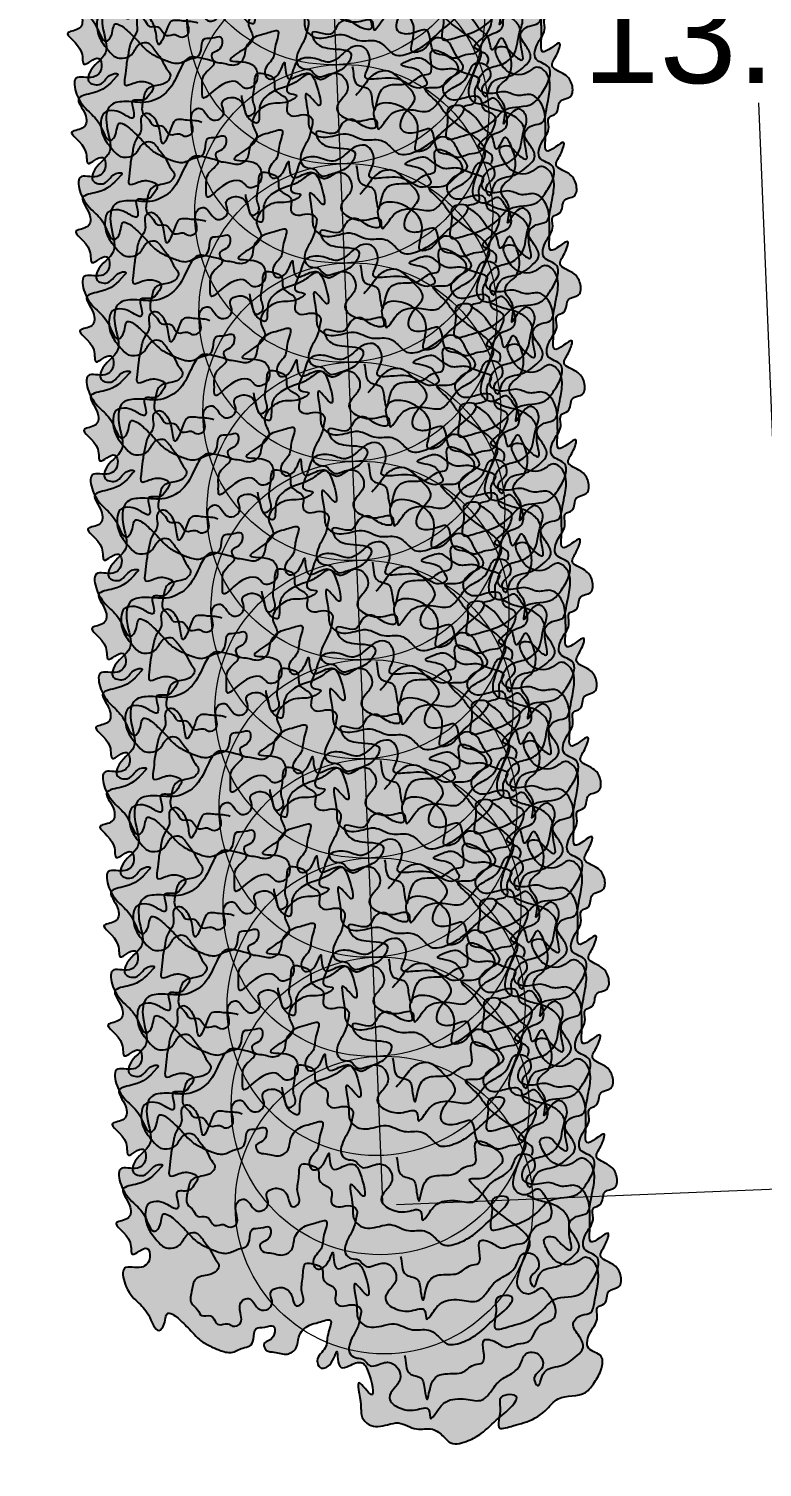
# Model space of a CAD drawing. Header units: metres. Extents: x 180 to 3220, y 13789 to 15035.
# Drawn here: x 741.6 to 745.29, y 14905.08 to 14912.33 of the extents above; entities that cross this region are included whole.
import ezdxf

# ---------------------------------------------------------------- set-up
doc = ezdxf.new("R2010")
doc.units = ezdxf.units.M
doc.header["$MEASUREMENT"] = 0
for name, color, linetype in [('02 Выноски план', 170, 'Continuous'), ('04 Дендроплан (растения)', 7, 'Continuous'), ('04 Посадки (привязки)', 7, 'Continuous'), ('50 Дендроплан (привязки)', 7, 'Continuous')]:
    doc.layers.add(name, color=color, linetype=linetype)
doc.styles.get("Standard").update_dxf_attribs({"font": 'arial.ttf'})
doc.dimstyles.get("Standard").update_dxf_attribs({"dimtxt": 0.18, "dimasz": 0.18, "dimexe": 0.18, "dimexo": 0.0625, "dimgap": 0.09, "dimtad": 0, "dimtih": 1, "dimtoh": 1, "dimdec": 4, "dimzin": 0, "dimdsep": 46, "dimtxsty": 'Standard', "dimcen": 0.09, "dimadec": 0, "dimazin": 0, "dimtfac": 1, "dimtdec": 4, "dimtofl": 0, "dimtmove": 0, "dimatfit": 3, "dimfxl": 1, "dimtolj": 1, "dimtzin": 0, "dimarcsym": 0})

# ---------------------------------------------------------------- blocks, each defined once
blk = doc.blocks.new('Кустарник 2 с половиной м желтый')
at = {"layer": '04 Дендроплан (растения)', "lineweight": 15, "true_color": 0xfcdf4f}
h = blk.add_hatch(color=41, dxfattribs=at)
edge = h.paths.add_edge_path()
edge.add_spline(control_points=[(-1.0895, -0.5443), (-1.1091, -0.5401), (-1.1046, -0.5976), (-1.1569, -0.6582), (-1.1883, -0.5414), (-1.2557, -0.4847), (-1.3138, -0.4199), (-1.3358, -0.2902), (-1.2281, -0.3319), (-1.1775, -0.275), (-1.1979, -0.1858), (-1.2918, -0.2841), (-1.2673, -0.1537), (-1.4077, -0.0847), (-1.2791, -0.0763), (-1.2803, 0.0095), (-1.3553, 0.0896), (-1.2096, 0.1087), (-1.1698, 0.1453), (-1.118, 0.2054), (-1.1813, 0.2066), (-1.1918, 0.1334), (-1.2814, 0.1564), (-1.2645, 0.243), (-1.1509, 0.2987), (-1.2108, 0.4289), (-1.2008, 0.5562), (-1.0882, 0.5686), (-0.9908, 0.5469), (-0.8765, 0.6154), (-0.8428, 0.7088), (-0.7898, 0.8013), (-0.7239, 0.7794), (-0.6284, 0.7642), (-0.7278, 0.7013), (-0.7177, 0.6445), (-0.7235, 0.5557), (-0.6362, 0.6545), (-0.5475, 0.6833), (-0.5078, 0.6194), (-0.4488, 0.6394), (-0.4375, 0.6979), (-0.4621, 0.779), (-0.6277, 0.7523), (-0.5111, 0.8262), (-0.4431, 0.88), (-0.5028, 0.9526), (-0.4623, 1.0224), (-0.3848, 1.0651), (-0.3232, 1.0443), (-0.2452, 1.1005), (-0.3396, 1.0981), (-0.282, 1.1951), (-0.276, 1.2779), (-0.1764, 1.2913), (-0.0963, 1.2408), (-0.0332, 1.3047), (0.0159, 1.3427), (0.0677, 1.3473), (0.1029, 1.3037), (0.1086, 1.2492), (0.058, 1.1698), (0.1769, 1.1802), (0.2612, 1.1885), (0.3375, 1.1128), (0.3995, 1.151), (0.3705, 1.1926), (0.3502, 1.2378), (0.2327, 1.2417), (0.3078, 1.2723), (0.3738, 1.3004), (0.4356, 1.2086), (0.5249, 1.2381), (0.5794, 1.2004), (0.6826, 1.1845), (0.6145, 1.1214), (0.6583, 1.0443), (0.5405, 1.0432), (0.6461, 0.993), (0.661, 0.9269), (0.7313, 0.8956), (0.7305, 0.8047), (0.7646, 0.8496), (0.7855, 0.9082), (0.8289, 0.8098), (0.8438, 0.7499), (0.8218, 0.6731), (0.7721, 0.6496), (0.7555, 0.5865), (0.8249, 0.5499), (0.7746, 0.3913), (0.8567, 0.565), (0.9285, 0.4792), (0.8868, 0.4038), (0.8895, 0.3125), (0.8187, 0.2456), (0.7425, 0.2401), (0.6937, 0.1928), (0.6775, 0.1233), (0.7546, 0.0921), (0.821, 0.1272), (0.8874, 0.0833), (0.9697, 0.118), (1.0279, 0.0305), (1.0273, -0.0552), (1.0308, -0.1122), (1.0187, -0.2273), (1.1442, -0.098), (1.1064, -0.2066), (1.0611, -0.2661), (1.1515, -0.2924), (1.1876, -0.345), (1.1885, -0.4226), (1.1042, -0.4209), (1.1217, -0.5019), (1.0518, -0.5091), (1.0773, -0.5814), (1.0271, -0.6308), (0.997, -0.7342), (1.1002, -0.748), (1.0891, -0.8345), (1.0537, -0.8884), (0.9971, -0.9747), (0.8721, -0.9468), (0.8012, -1.0504), (0.7158, -1.0935), (0.6426, -1.1098), (0.5429, -1.1461), (0.5889, -1.037), (0.5596, -0.9522), (0.6791, -0.9487), (0.6299, -1.0281), (0.565, -1.0703), (0.4936, -1.1473), (0.4156, -1.1897), (0.3354, -1.215), (0.2883, -1.1607), (0.2348, -1.1159), (0.1481, -1.142), (0.0786, -1.087), (-0.0019, -1.1103), (-0.0736, -1.1245), (-0.1287, -1.0665), (-0.1171, -1.001), (-0.1639, -0.8363), (-0.0402, -1.0156), (-0.078, -0.8525), (-0.1164, -0.7787), (-0.1746, -0.8046), (-0.2451, -0.8384), (-0.2382, -0.6843), (-0.2661, -0.8103), (-0.3322, -0.8321), (-0.3563, -0.7663), (-0.2904, -0.7237), (-0.2996, -0.6557), (-0.2549, -0.5594), (-0.337, -0.5934), (-0.3929, -0.6017), (-0.4452, -0.6542), (-0.4404, -0.7222), (-0.4997, -0.7633), (-0.5508, -0.7369), (-0.6025, -0.7417), (-0.6211, -0.6934), (-0.5806, -0.6818), (-0.5559, -0.6559), (-0.5574, -0.5961), (-0.6087, -0.6205), (-0.6652, -0.6111), (-0.6592, -0.6722), (-0.6798, -0.7146), (-0.7292, -0.7188), (-0.7749, -0.7518), (-0.8366, -0.7314), (-0.8887, -0.7089), (-0.9383, -0.6816), (-0.9797, -0.6318), (-1.0274, -0.586), (-1.0671, -0.5491), (-1.0895, -0.5443)], knot_values=[0, 0, 0, 0, 0.061635, 0.104191, 0.20069, 0.287743, 0.399729, 0.481531, 0.568583, 0.635648, 0.684134, 0.764334, 0.826964, 0.950272, 1.013409, 1.080272, 1.168532, 1.247819, 1.394597, 1.409479, 1.427557, 1.524682, 1.581269, 1.619678, 1.756166, 1.893623, 2.000641, 2.078584, 2.195344, 2.310781, 2.440226, 2.513605, 2.588141, 2.646149, 2.719321, 2.804029, 2.845045, 2.921578, 3.054193, 3.074566, 3.134737, 3.183093, 3.249164, 3.363631, 3.441023, 3.532365, 3.596253, 3.6716, 3.744423, 3.848663, 3.888401, 3.929251, 4.013292, 4.105978, 4.181645, 4.269648, 4.365204, 4.412428, 4.465819, 4.500984, 4.571137, 4.634313, 4.70192, 4.823299, 4.931602, 4.963088, 4.996582, 5.056515, 5.138901, 5.167728, 5.247716, 5.353469, 5.422828, 5.495918, 5.573328, 5.628111, 5.697334, 5.757868, 5.811625, 5.918047, 5.97726, 6.040717, 6.066188, 6.114678, 6.180549, 6.273287, 6.345576, 6.393396, 6.433357, 6.515698, 6.599412, 6.705793, 6.763065, 6.840231, 6.950856, 7.030388, 7.110358, 7.17348, 7.231698, 7.28937, 7.379027, 7.44284, 7.507501, 7.617387, 7.685443, 7.768072, 7.824905, 7.922952, 7.986383, 8.046084, 8.12391, 8.190001, 8.250549, 8.306808, 8.375221, 8.415102, 8.465452, 8.547205, 8.634018, 8.711041, 8.772989, 8.852075, 8.921518, 9.065475, 9.156831, 9.281194, 9.341014, 9.409287, 9.513022, 9.567263, 9.647679, 9.681069, 9.793758, 9.910756, 9.986414, 10.076361, 10.126146, 10.194641, 10.276903, 10.373982, 10.431678, 10.526687, 10.577361, 10.643499, 10.756646, 10.842438, 10.960426, 11.017187, 11.086315, 11.126767, 11.211481, 11.288046, 11.339845, 11.377829, 11.455283, 11.528342, 11.600891, 11.66055, 11.710968, 11.793735, 11.850802, 11.906359, 11.97582, 12.014837, 12.053183, 12.080761, 12.123243, 12.164381, 12.20847, 12.254369, 12.311415, 12.350029, 12.388398, 12.451439, 12.512501, 12.571422, 12.629825, 12.68256, 12.767304, 12.837585, 12.837585, 12.837585, 12.837585], degree=3, periodic=0)
at = {"layer": '04 Дендроплан (растения)', "color": 7}
for points, knots in [([(-1.0895, -0.5443), (-1.1091, -0.5401), (-1.1046, -0.5976), (-1.1569, -0.6582), (-1.1883, -0.5414), (-1.2557, -0.4847), (-1.3138, -0.4199), (-1.3358, -0.2902), (-1.2281, -0.3319), (-1.1775, -0.275), (-1.1979, -0.1858), (-1.2918, -0.2841), (-1.2673, -0.1537), (-1.4077, -0.0847), (-1.2791, -0.0763), (-1.2803, 0.0095), (-1.3553, 0.0896), (-1.2096, 0.1087), (-1.1698, 0.1453), (-1.118, 0.2054), (-1.1813, 0.2066), (-1.1918, 0.1334), (-1.2814, 0.1564), (-1.2645, 0.243), (-1.1509, 0.2987), (-1.2108, 0.4289), (-1.2008, 0.5562), (-1.0882, 0.5686), (-0.9908, 0.5469), (-0.8765, 0.6154), (-0.8428, 0.7088), (-0.7898, 0.8013), (-0.7239, 0.7794), (-0.6284, 0.7642), (-0.7278, 0.7013), (-0.7177, 0.6445), (-0.7235, 0.5557), (-0.6362, 0.6545), (-0.5475, 0.6833), (-0.5078, 0.6194), (-0.4488, 0.6394), (-0.4375, 0.6979), (-0.4621, 0.779), (-0.6277, 0.7523), (-0.5111, 0.8262), (-0.4431, 0.88), (-0.5028, 0.9526), (-0.4623, 1.0224), (-0.3848, 1.0651), (-0.3232, 1.0443), (-0.2452, 1.1005), (-0.3396, 1.0981), (-0.282, 1.1951), (-0.276, 1.2779), (-0.1764, 1.2913), (-0.0963, 1.2408), (-0.0332, 1.3047), (0.0159, 1.3427), (0.0677, 1.3473), (0.1029, 1.3037), (0.1086, 1.2492), (0.058, 1.1698), (0.1769, 1.1802), (0.2612, 1.1885), (0.3375, 1.1128), (0.3995, 1.151), (0.3705, 1.1926), (0.3502, 1.2378), (0.2327, 1.2417), (0.3078, 1.2723), (0.3738, 1.3004), (0.4356, 1.2086), (0.5249, 1.2381), (0.5794, 1.2004), (0.6826, 1.1845), (0.6145, 1.1214), (0.6583, 1.0443), (0.5405, 1.0432), (0.6461, 0.993), (0.661, 0.9269), (0.7313, 0.8956), (0.7305, 0.8047), (0.7646, 0.8496), (0.7855, 0.9082), (0.8289, 0.8098), (0.8438, 0.7499), (0.8218, 0.6731), (0.7721, 0.6496), (0.7555, 0.5865), (0.8249, 0.5499), (0.7746, 0.3913), (0.8567, 0.565), (0.9285, 0.4792), (0.8868, 0.4038), (0.8895, 0.3125), (0.8187, 0.2456), (0.7425, 0.2401), (0.6937, 0.1928), (0.6775, 0.1233), (0.7546, 0.0921), (0.821, 0.1272), (0.8874, 0.0833), (0.9697, 0.118), (1.0279, 0.0305), (1.0273, -0.0552), (1.0308, -0.1122), (1.0187, -0.2273), (1.1442, -0.098), (1.1064, -0.2066), (1.0611, -0.2661), (1.1515, -0.2924), (1.1876, -0.345), (1.1885, -0.4226), (1.1042, -0.4209), (1.1217, -0.5019), (1.0518, -0.5091), (1.0773, -0.5814), (1.0271, -0.6308), (0.997, -0.7342), (1.1002, -0.748), (1.0891, -0.8345), (1.0537, -0.8884), (0.9971, -0.9747), (0.8721, -0.9468), (0.8012, -1.0504), (0.7158, -1.0935), (0.6426, -1.1098), (0.5429, -1.1461), (0.5889, -1.037), (0.5596, -0.9522), (0.6791, -0.9487), (0.6299, -1.0281), (0.565, -1.0703), (0.4936, -1.1473), (0.4156, -1.1897), (0.3354, -1.215), (0.2883, -1.1607), (0.2348, -1.1159), (0.1481, -1.142), (0.0786, -1.087), (-0.0019, -1.1103), (-0.0736, -1.1245), (-0.1287, -1.0665), (-0.1171, -1.001), (-0.1639, -0.8363), (-0.0402, -1.0156), (-0.078, -0.8525), (-0.1164, -0.7787), (-0.1746, -0.8046), (-0.2451, -0.8384), (-0.2382, -0.6843), (-0.2661, -0.8103), (-0.3322, -0.8321), (-0.3563, -0.7663), (-0.2904, -0.7237), (-0.2996, -0.6557), (-0.2549, -0.5594), (-0.337, -0.5934), (-0.3929, -0.6017), (-0.4452, -0.6542), (-0.4404, -0.7222), (-0.4997, -0.7633), (-0.5508, -0.7369), (-0.6025, -0.7417), (-0.6211, -0.6934), (-0.5806, -0.6818), (-0.5559, -0.6559), (-0.5574, -0.5961), (-0.6087, -0.6205), (-0.6652, -0.6111), (-0.6592, -0.6722), (-0.6798, -0.7146), (-0.7292, -0.7188), (-0.7749, -0.7518), (-0.8366, -0.7314), (-0.8887, -0.7089), (-0.9383, -0.6816), (-0.9797, -0.6318), (-1.0274, -0.586), (-1.0671, -0.5491), (-1.0895, -0.5443)], [0, 0, 0, 0, 0.061635, 0.104191, 0.20069, 0.287743, 0.399729, 0.481531, 0.568583, 0.635648, 0.684134, 0.764334, 0.826964, 0.950272, 1.013409, 1.080272, 1.168532, 1.247819, 1.394597, 1.409479, 1.427557, 1.524682, 1.581269, 1.619678, 1.756166, 1.893623, 2.000641, 2.078584, 2.195344, 2.310781, 2.440226, 2.513605, 2.588141, 2.646149, 2.719321, 2.804029, 2.845045, 2.921578, 3.054193, 3.074566, 3.134737, 3.183093, 3.249164, 3.363631, 3.441023, 3.532365, 3.596253, 3.6716, 3.744423, 3.848663, 3.888401, 3.929251, 4.013292, 4.105978, 4.181645, 4.269648, 4.365204, 4.412428, 4.465819, 4.500984, 4.571137, 4.634313, 4.70192, 4.823299, 4.931602, 4.963088, 4.996582, 5.056515, 5.138901, 5.167728, 5.247716, 5.353469, 5.422828, 5.495918, 5.573328, 5.628111, 5.697334, 5.757868, 5.811625, 5.918047, 5.97726, 6.040717, 6.066188, 6.114678, 6.180549, 6.273287, 6.345576, 6.393396, 6.433357, 6.515698, 6.599412, 6.705793, 6.763065, 6.840231, 6.950856, 7.030388, 7.110358, 7.17348, 7.231698, 7.28937, 7.379027, 7.44284, 7.507501, 7.617387, 7.685443, 7.768072, 7.824905, 7.922952, 7.986383, 8.046084, 8.12391, 8.190001, 8.250549, 8.306808, 8.375221, 8.415102, 8.465452, 8.547205, 8.634018, 8.711041, 8.772989, 8.852075, 8.921518, 9.065475, 9.156831, 9.281194, 9.341014, 9.409287, 9.513022, 9.567263, 9.647679, 9.681069, 9.793758, 9.910756, 9.986414, 10.076361, 10.126146, 10.194641, 10.276903, 10.373982, 10.431678, 10.526687, 10.577361, 10.643499, 10.756646, 10.842438, 10.960426, 11.017187, 11.086315, 11.126767, 11.211481, 11.288046, 11.339845, 11.377829, 11.455283, 11.528342, 11.600891, 11.66055, 11.710968, 11.793735, 11.850802, 11.906359, 11.97582, 12.014837, 12.053183, 12.080761, 12.123243, 12.164381, 12.20847, 12.254369, 12.311415, 12.350029, 12.388398, 12.451439, 12.512501, 12.571422, 12.629825, 12.68256, 12.767304, 12.837585, 12.837585, 12.837585, 12.837585]), ([(0.7356, 0.2513), (0.7403, 0.2633), (0.7524, 0.3108), (0.6327, 0.3278), (0.7198, 0.3863), (0.7497, 0.4278), (0.7711, 0.5055), (0.6834, 0.5098), (0.6938, 0.6034), (0.5978, 0.5826), (0.533, 0.5598), (0.4838, 0.6124), (0.5071, 0.6905), (0.6287, 0.7188), (0.5442, 0.8004), (0.5326, 0.8722), (0.4355, 0.8974), (0.4144, 0.8205), (0.3243, 0.8035), (0.343, 0.8853), (0.3574, 0.9601), (0.2817, 1.0323), (0.2119, 1.0594), (0.1416, 1.0549), (0.1088, 0.9987), (0.1597, 0.9125), (0.0584, 0.9367), (0.0228, 0.983), (-0.0447, 0.9608), (-0.0568, 0.8684), (-0.1851, 0.9404), (-0.1486, 0.847), (-0.0795, 0.8247), (0.0655, 0.8296), (-0.0085, 0.7177), (-0.0725, 0.707), (-0.1299, 0.6556), (-0.179, 0.7218), (-0.2352, 0.667), (-0.2838, 0.6428), (-0.3436, 0.6254), (-0.4, 0.5948), (-0.4424, 0.5371), (-0.4221, 0.4298), (-0.505, 0.4874), (-0.5052, 0.542), (-0.5211, 0.5784), (-0.5209, 0.5942)], [0, 0, 0, 0, 0.039515, 0.124187, 0.193529, 0.245076, 0.309455, 0.373547, 0.432, 0.515329, 0.587711, 0.640318, 0.696289, 0.810562, 0.87463, 0.975445, 1.026252, 1.125262, 1.177225, 1.214366, 1.329161, 1.411583, 1.503728, 1.561118, 1.605714, 1.68364, 1.748811, 1.815724, 1.858894, 1.932639, 2.028574, 2.067156, 2.15751, 2.27018, 2.357134, 2.430483, 2.489245, 2.543924, 2.611399, 2.67538, 2.720283, 2.80083, 2.864286, 2.945361, 3.001407, 3.069014, 3.11738, 3.11738, 3.11738, 3.11738]), ([(0.0958, -0.7583), (0.105, -0.7884), (0.094, -0.8594), (0.1921, -0.861), (0.193, -0.9223), (0.2137, -1.0184), (0.2207, -0.8705), (0.3052, -0.8427), (0.3904, -0.8575), (0.4348, -0.7985), (0.5241, -0.801), (0.4562, -0.6565), (0.56, -0.6872), (0.6063, -0.7292), (0.662, -0.6932), (0.7407, -0.6989), (0.7532, -0.5912), (0.8603, -0.5884), (0.8581, -0.5043), (0.827, -0.463), (0.788, -0.3943), (0.7322, -0.4655), (0.652, -0.4228), (0.6717, -0.3256), (0.7021, -0.2584), (0.7364, -0.1873), (0.6973, -0.1324), (0.6229, -0.077), (0.5316, -0.0174), (0.4881, 0.0643), (0.3815, 0.1459), (0.5083, 0.1246), (0.5442, 0.1776), (0.6172, 0.2297), (0.5406, 0.3042), (0.4398, 0.2957), (0.461, 0.4646), (0.3558, 0.3948), (0.2613, 0.4128), (0.2922, 0.5145), (0.3791, 0.5763), (0.2895, 0.663), (0.2228, 0.7334), (0.1281, 0.7003), (0.0953, 0.6397), (0.0645, 0.6069), (0.0532, 0.5947)], [0, 0, 0, 0, 0.096565, 0.157341, 0.224117, 0.270893, 0.370858, 0.442792, 0.536306, 0.608894, 0.646407, 0.762996, 0.822977, 0.883526, 0.946536, 0.999043, 1.100514, 1.185498, 1.249882, 1.301885, 1.361202, 1.429422, 1.491394, 1.575229, 1.68944, 1.737777, 1.798335, 1.870755, 2.033608, 2.099877, 2.193785, 2.26587, 2.342454, 2.397568, 2.497715, 2.55312, 2.6773, 2.765085, 2.829533, 2.918859, 3.006591, 3.105393, 3.219159, 3.287235, 3.374016, 3.425019, 3.425019, 3.425019, 3.425019]), ([(-0.7222, 0.4582), (-0.7446, 0.469), (-0.788, 0.4653), (-0.8597, 0.4808), (-0.8814, 0.4186), (-0.9234, 0.3111), (-0.9321, 0.4272), (-0.9512, 0.4727), (-0.9917, 0.5112), (-1.043, 0.4855), (-1.0129, 0.4215), (-1.06, 0.373), (-1.0697, 0.3127), (-1.0833, 0.2481), (-1.0856, 0.2003), (-1.0969, 0.1339), (-1.0349, 0.163), (-0.9955, 0.1702), (-0.9311, 0.1441), (-0.9651, 0.0995), (-0.9918, 0.0613), (-1.0671, 0.0835), (-1.0446, 0.0241), (-1.0402, -0.0355), (-1.099, 0.0045), (-1.139, 0.0215), (-1.1998, 0.0162), (-1.2149, -0.051), (-1.2009, -0.1187), (-1.1564, -0.1719), (-1.1206, -0.2149), (-1.0752, -0.219), (-1.0257, -0.203), (-1.0119, -0.1484), (-0.9506, -0.1288), (-0.9168, -0.1816), (-0.8798, -0.223), (-0.8639, -0.2699), (-0.8333, -0.2995), (-0.8507, -0.3379), (-0.8961, -0.3554), (-0.9646, -0.3601), (-0.9753, -0.431), (-0.9918, -0.4945), (-0.9448, -0.5212), (-0.9292, -0.5688), (-0.8689, -0.542), (-0.8518, -0.6213), (-0.7981, -0.588), (-0.7678, -0.618), (-0.7209, -0.5986), (-0.7285, -0.554), (-0.7381, -0.5179), (-0.7282, -0.4778), (-0.6813, -0.462), (-0.6588, -0.5038), (-0.6255, -0.5389), (-0.5783, -0.5206), (-0.5658, -0.4797), (-0.5938, -0.4362), (-0.5318, -0.4044), (-0.4793, -0.43), (-0.4678, -0.4713), (-0.4559, -0.5195), (-0.3995, -0.4882), (-0.4342, -0.4276), (-0.4112, -0.3714), (-0.419, -0.2836), (-0.357, -0.2971), (-0.3058, -0.3158), (-0.326, -0.382), (-0.2783, -0.4009), (-0.2374, -0.4331), (-0.2694, -0.4901), (-0.2124, -0.5163), (-0.173, -0.4934), (-0.1172, -0.5149), (-0.1287, -0.5648), (-0.1378, -0.6226), (-0.1781, -0.6761), (-0.1909, -0.7416), (-0.155, -0.7745), (-0.1083, -0.7673), (-0.0855, -0.8203), (-0.0296, -0.8003), (0.0224, -0.7821), (0.0691, -0.8236), (0.0802, -0.8804), (0.0446, -0.9215), (0.009, -0.9645), (0.035, -1.006), (0.0827, -1.0282), (0.1387, -1.0431), (0.2286, -1.0028), (0.2182, -1.0971), (0.2673, -1.0272), (0.3032, -0.9781), (0.3984, -0.9706), (0.4822, -0.9969), (0.5344, -0.9354), (0.5744, -0.873), (0.6489, -0.8484), (0.6853, -0.7959), (0.698, -0.7411), (0.7549, -0.737), (0.7907, -0.7683), (0.7984, -0.8316), (0.7294, -0.8586), (0.7752, -0.9348), (0.7856, -0.8168), (0.8861, -0.8201), (0.9504, -0.772), (1.0055, -0.7179), (0.9768, -0.6569), (0.9234, -0.6009), (0.9813, -0.5486), (1.0418, -0.5501), (1.0515, -0.4856), (1.0638, -0.423), (1.0772, -0.3531), (1.0593, -0.2894), (1.0039, -0.2477), (0.9587, -0.2971), (0.9025, -0.3058), (0.8438, -0.2786), (0.8155, -0.2323), (0.7832, -0.162), (0.8512, -0.1521), (0.8763, -0.1936), (0.9553, -0.2561), (0.9138, -0.1379), (0.9333, -0.072), (0.8817, -0.0105), (0.8156, 0.0145), (0.7561, 0.0245), (0.7244, 0.0441), (0.7144, 0.0469)], [0, 0, 0, 0, 0.076348, 0.137294, 0.184053, 0.272968, 0.338396, 0.414387, 0.454233, 0.484731, 0.555911, 0.611711, 0.675054, 0.741347, 0.807018, 0.846193, 0.887745, 0.951995, 0.997513, 1.043606, 1.083157, 1.141488, 1.192448, 1.228734, 1.281549, 1.331129, 1.386059, 1.432404, 1.518003, 1.592858, 1.645275, 1.67892, 1.727153, 1.790419, 1.832666, 1.890132, 1.955244, 2.007796, 2.041633, 2.071017, 2.117097, 2.189132, 2.249218, 2.316327, 2.363542, 2.399812, 2.443377, 2.505936, 2.552562, 2.579837, 2.623488, 2.664128, 2.700823, 2.742591, 2.776082, 2.823251, 2.867658, 2.912646, 2.947522, 2.987626, 3.042394, 3.098967, 3.14449, 3.17888, 3.217793, 3.271768, 3.348835, 3.420269, 3.461001, 3.511739, 3.565714, 3.61737, 3.648137, 3.71342, 3.75057, 3.800436, 3.852338, 3.88427, 3.940905, 4.035624, 4.086459, 4.125478, 4.163918, 4.216297, 4.255911, 4.32343, 4.374861, 4.425464, 4.48343, 4.537267, 4.573612, 4.613901, 4.69579, 4.765606, 4.809973, 4.854072, 4.926952, 5.029346, 5.113566, 5.168992, 5.255366, 5.341238, 5.391165, 5.449621, 5.490482, 5.539879, 5.583481, 5.661131, 5.6962, 5.760436, 5.859072, 5.961323, 6.012102, 6.069897, 6.145781, 6.208359, 6.255779, 6.30992, 6.373349, 6.465128, 6.51742, 6.575399, 6.631903, 6.69083, 6.741497, 6.817217, 6.871831, 6.916231, 6.962478, 7.029269, 7.110796, 7.191188, 7.257333, 7.327455, 7.407784, 7.439591, 7.439591, 7.439591, 7.439591])]:
    blk.add_open_spline(points, degree=3, knots=knots, dxfattribs=at)
blk = doc.blocks.new('*U58')
at = {"layer": '04 Дендроплан (растения)', "lineweight": 15, "rotation": 87.66869189329718}
blk.add_blockref('Кустарник 2 с половиной м желтый', (0, 0), dxfattribs=at)
blk = doc.blocks.new('*U59')
at = {"layer": '04 Дендроплан (растения)', "color": 0, "linetype": 'ByBlock', "lineweight": -2, "rotation": 272.3313081067028}
for p in [(743.113, 14913.3996), (743.1334, 14912.9), (743.1537, 14912.4004), (743.174, 14911.9008), (743.1944, 14911.4012), (743.2147, 14910.9017), (743.2351, 14910.4021), (743.2554, 14909.9025), (743.2757, 14909.4029), (743.2961, 14908.9033), (743.3164, 14908.4037), (743.3368, 14907.9041), (743.3571, 14907.4046), (743.3774, 14906.905), (743.3978, 14906.4054)]:
    blk.add_blockref('*U58', p, dxfattribs=at)
blk = doc.blocks.new('*U135')
at = {"layer": '04 Посадки (привязки)', "color": 85, "lineweight": 20, "true_color": 0x5c9d58}
blk.add_circle((-0.0147, -0.0083), 0.75, dxfattribs=at)
blk = doc.blocks.new('*U136')
at = {"layer": '50 Дендроплан (привязки)', "color": 0, "linetype": 'ByBlock', "lineweight": -2, "rotation": 92.3313081067027}
for p in [(743.117, 14912.9146), (743.1374, 14912.415), (743.1577, 14911.9154), (743.1781, 14911.4158), (743.1984, 14910.9162), (743.2187, 14910.4166), (743.2391, 14909.917), (743.2594, 14909.4174), (743.2798, 14908.9179), (743.3001, 14908.4183), (743.3204, 14907.9187), (743.3408, 14907.4191), (743.3611, 14906.9195), (743.3814, 14906.4199)]:
    blk.add_blockref('*U135', p, dxfattribs=at)
blk = doc.blocks.new('*D147')
at = {"layer": '50 Дендроплан (привязки)', "color": 0, "lineweight": 0, "ltscale": 4}
for p, q in [((742.9158, 14919.3938), (745.1452, 14919.486)), ((744.9861, 14918.979), (745.2478, 14912.6497)), ((745.4818, 14906.9925), (745.2764, 14911.9588)), ((743.4528, 14906.4081), (745.6823, 14906.5003))]:
    blk.add_line(p, q, dxfattribs=at)
at = {"layer": '50 Дендроплан (привязки)', "color": 0, "lineweight": 5, "ltscale": 4}
for points in [[(745.0693, 14918.9825), (744.9028, 14918.9756), (744.9654, 14919.4786)], [(745.565, 14906.9959), (745.3985, 14906.989), (745.5024, 14906.4929)]]:
    blk.add_solid(points, dxfattribs=at)
at = {"layer": '50 Дендроплан (привязки)', "color": 0, "ltscale": 4, "insert": (745.2621, 14912.3042), "char_height": 0.5, "attachment_point": 5}
blk.add_mtext('\\A1;13.00', dxfattribs=at)

msp = doc.modelspace()

# ---------------------------------------------------------------- linework, layer by layer
at = {"layer": '02 Выноски план', "color": 84, "lineweight": 20}
msp.add_lwpolyline([(742.8526, 14919.4092), (743.3814, 14906.4199)], dxfattribs=at)

# ---------------------------------------------------------------- block references
at = {"layer": '04 Дендроплан (растения)', "color": 2, "lineweight": 0}
msp.add_blockref('*U59', (0, 0), dxfattribs=at)
at = {"layer": '50 Дендроплан (привязки)', "color": 4, "lineweight": 50}
msp.add_blockref('*U136', (0, 0), dxfattribs=at)

# ---------------------------------------------------------------- dimensions: what is measured, and where the dimension line sits
at = {"layer": '50 Дендроплан (привязки)', "ltscale": 4}
dim = msp.add_linear_dim(base=(745.5024, 14906.4929), p1=(742.8534, 14919.3913), p2=(743.3904, 14906.4056), angle=272.36806, dimstyle='Standard', override={"dimtxt": 0.5, "dimasz": 0.5, "dimdec": 2, "dimlwd": 0, "dimlwe": 0}, dxfattribs=at)
dim.commit()
dim.dimension.update_dxf_attribs({"geometry": '*D147', "text_midpoint": (745.2621, 14912.3042), "dimtype": 161})

doc.saveas('drawing.dxf')
